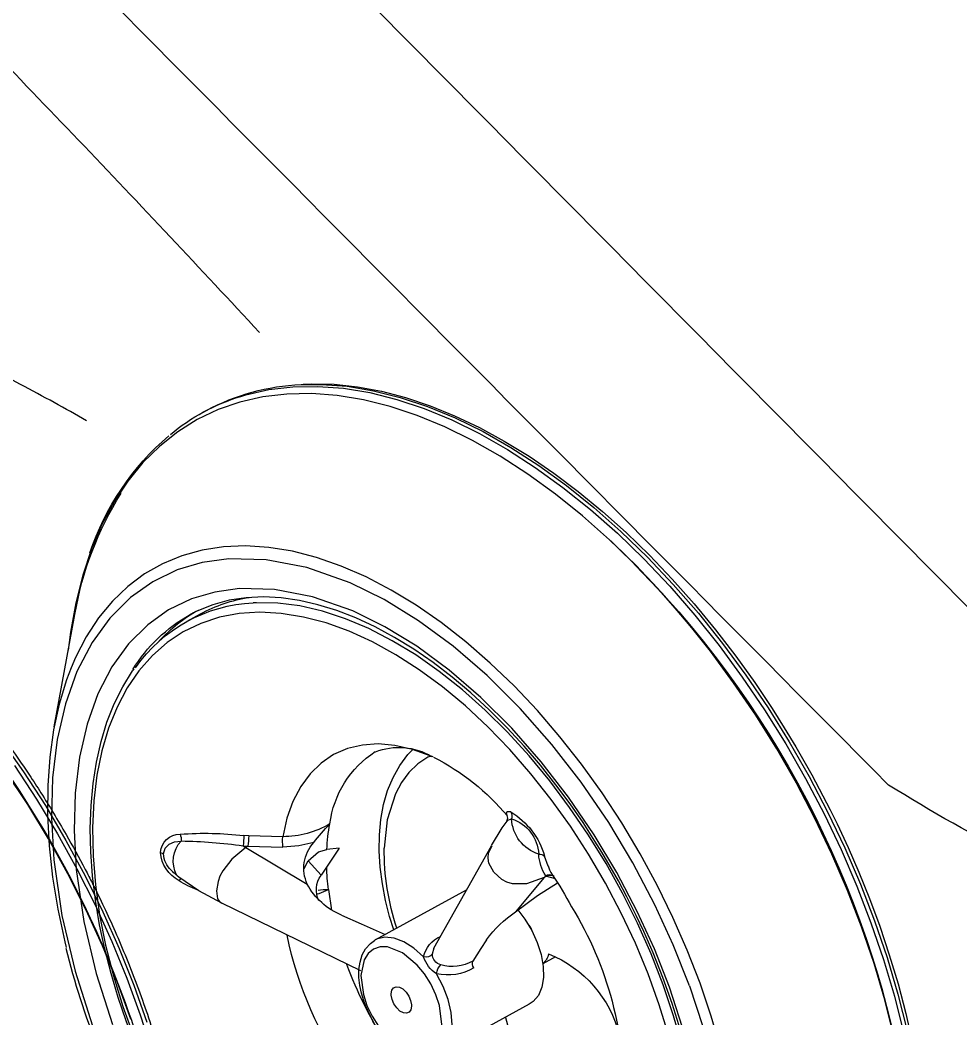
# Model space of a CAD drawing. Extents: x 528 to 612, y 788 to 934.
# Drawn here: x 601.727 to 604.279, y 874.921 to 877.63 of the extents above; entities that cross this region are included whole.
import ezdxf

# ---------------------------------------------------------------- set-up
doc = ezdxf.new("R2010")
doc.units = 0
doc.header["$MEASUREMENT"] = 0
doc.layers.add('1', color=4, linetype='Continuous')
doc.layers.add('JET', color=3, linetype='Continuous')

# ---------------------------------------------------------------- blocks, each defined once
blk = doc.blocks.new('3S-R_1644801-1')
at = {"layer": '1', "color": 3, "linetype": 'Continuous'}
for p, q in [((0.586, 1.5607), (0.5765, 1.5662)), ((-0.5285, 1.2364), (-0.5345, 1.231)), ((0.6165, 0.9931), (0.5805, 1.0139)), ((0.971, 0.6987), (0.921, 1.0049)), ((-0.0595, 0.6396), (-0.054, 0.6418)), ((-0.2644, 0.4846), (-0.265, 0.4841)), ((0.344, 0.4142), (0.4363, 0.4144)), ((0.4363, 0.4144), (0.4492, 0.4151)), ((-0.0731, 0.1207), (-0.2229, 0.4022)), ((0.1899, 0.3866), (0.2234, 0.3821)), ((0.1899, 0.3866), (0.2377, 0.3117)), ((0.4431, 0.3826), (0.2744, 0.2869)), ((0.4377, 0.3865), (0.3429, 0.3859)), ((0.4511, 0.3873), (0.4377, 0.3865)), ((0.4377, 0.3865), (0.4431, 0.3826)), ((0.4511, 0.3873), (0.4431, 0.3826)), ((-0.3786, 0.3504), (-0.3678, 0.3773)), ((0.2736, 0.3505), (0.2377, 0.3117)), ((0.2838, 0.3296), (0.2736, 0.3505)), ((-0.3745, 0.3225), (-0.3979, 0.3173)), ((-0.372, 0.3239), (-0.3745, 0.3225)), ((-0.3745, 0.3225), (-0.3683, 0.3193)), ((-0.372, 0.3239), (-0.3683, 0.3193)), ((-0.3683, 0.3193), (-0.2921, 0.2239)), ((0.6297, 0.3039), (0.6447, 0.3164)), ((0.6369, 0.3084), (0.6447, 0.3164)), ((0.0869, 0.1396), (-0.1581, 0.281)), ((0.2168, 0.2735), (0.2068, 0.2177)), ((0.1238, 0.0546), (0.5055, 0.2299)), ((0.0869, 0.1396), (0.0887, 0.1385)), ((-0.4039, 0.1047), (-0.3696, 0.0849)), ((-0.3353, -0.0258), (-0.1738, -0.119))]:
    blk.add_line(p, q, dxfattribs=at)
at = {"layer": '1', "color": 3, "linetype": 'Continuous', "flags": 128}
for points in [[(0.3212, 1.6422), (0.2661, 1.6439), (0.1963, 1.6401), (0.1245, 1.6298), (0.0511, 1.6132), (-0.0236, 1.5902), (-0.0992, 1.5609), (-0.1756, 1.5255), (-0.2522, 1.4842), (-0.3289, 1.437), (-0.4052, 1.3843), (-0.4809, 1.3262), (-0.5556, 1.263), (-0.629, 1.1949), (-0.7007, 1.1222), (-0.7706, 1.0454), (-0.8382, 0.9646), (-0.9034, 0.8802), (-0.9657, 0.7926), (-1.025, 0.7022), (-1.081, 0.6094), (-1.1334, 0.5145), (-1.182, 0.4179), (-1.2267, 0.3201), (-1.2672, 0.2215), (-1.3034, 0.1226), (-1.335, 0.0236), (-1.362, -0.0749)], [(0.3156, 1.6432), (0.2932, 1.6451), (0.2313, 1.6448), (0.1678, 1.6394), (0.1029, 1.6288), (0.0369, 1.6131), (-0.03, 1.5924), (-0.0975, 1.5668), (-0.1656, 1.5363), (-0.2338, 1.5011), (-0.302, 1.4613), (-0.37, 1.4171), (-0.4375, 1.3687), (-0.5042, 1.3161), (-0.57, 1.2598), (-0.6346, 1.1998), (-0.6978, 1.1365), (-0.7591, 1.0703), (-0.8183, 1.0016), (-0.8748, 0.9313), (-0.9276, 0.861), (-0.9769, 0.7909), (-1.0107, 0.74), (-1.0433, 0.6885), (-1.0882, 0.6134)], [(0.4842, 1.6065), (0.4708, 1.6109), (0.4085, 1.6265), (0.3434, 1.6356), (0.2757, 1.6383), (0.2059, 1.6346), (0.1341, 1.6243), (0.0607, 1.6077), (-0.014, 1.5846), (-0.0897, 1.5554), (-0.166, 1.52), (-0.2426, 1.4787)], [(-1.3266, -0.0904), (-1.2997, 0.0076), (-1.2683, 0.1059), (-1.2323, 0.2043), (-1.1921, 0.3023), (-1.1476, 0.3995), (-1.0993, 0.4955), (-1.0472, 0.5898), (-0.9915, 0.6822), (-0.9326, 0.772), (-0.8706, 0.8591), (-0.8059, 0.943), (-0.7386, 1.0233), (-0.6692, 1.0997), (-0.5978, 1.1719), (-0.5248, 1.2396), (-0.4506, 1.3025), (-0.3754, 1.3602), (-0.2995, 1.4127), (-0.2233, 1.4595), (-0.1471, 1.5006), (-0.0712, 1.5358), (0.004, 1.5649), (0.0783, 1.5878), (0.1512, 1.6043), (0.2226, 1.6145), (0.292, 1.6183), (0.3593, 1.6156), (0.424, 1.6065), (0.486, 1.591), (0.5449, 1.5691), (0.6006, 1.5411), (0.6527, 1.5069), (0.7011, 1.4668), (0.7455, 1.4208), (0.7857, 1.3693), (0.8217, 1.3124), (0.8531, 1.2504), (0.88, 1.1835), (0.9021, 1.112), (0.9194, 1.0363), (0.9319, 0.9566), (0.9369, 0.9077)], [(-0.2426, 1.4787), (-0.3193, 1.4315), (-0.3956, 1.3788), (-0.4713, 1.3207), (-0.546, 1.2574), (-0.6194, 1.1894), (-0.6912, 1.1167), (-0.761, 1.0398), (-0.8287, 0.959), (-0.8938, 0.8747), (-0.9561, 0.7871), (-1.0154, 0.6967), (-1.0714, 0.6038), (-1.1238, 0.5089), (-1.1725, 0.4124), (-1.2171, 0.3146), (-1.2576, 0.216), (-1.2938, 0.117), (-1.3254, 0.0181), (-1.3525, -0.0804)], [(-0.7973, 0.0419), (-0.7607, 0.1305), (-0.7199, 0.2183), (-0.6753, 0.3048), (-0.627, 0.3895), (-0.5752, 0.472), (-0.5203, 0.5519), (-0.4626, 0.6287), (-0.4022, 0.7021), (-0.3396, 0.7717), (-0.2751, 0.8371), (-0.209, 0.8979), (-0.1417, 0.9539), (-0.0734, 1.0048), (-0.0046, 1.0502), (0.0643, 1.09), (0.1331, 1.124), (0.2013, 1.1519), (0.2687, 1.1737), (0.3348, 1.1892), (0.3993, 1.1983), (0.4619, 1.201), (0.5222, 1.1972), (0.58, 1.1871), (0.6349, 1.1706), (0.6867, 1.1478), (0.735, 1.1189), (0.7796, 1.084), (0.8204, 1.0432), (0.857, 0.9969), (0.8893, 0.9452), (0.9171, 0.8884), (0.9285, 0.8602)], [(-0.7684, 0.0343), (-0.7223, 0.1439), (-0.6699, 0.252), (-0.6079, 0.3639), (-0.5398, 0.4721), (-0.463, 0.5796), (-0.3812, 0.6808), (-0.2931, 0.7767), (-0.2015, 0.8638), (-0.1074, 0.9414), (-0.0116, 1.0085), (0.0827, 1.0635), (0.1765, 1.1072), (0.2944, 1.1461), (0.405, 1.1649), (0.5068, 1.165), (0.5788, 1.1534), (0.6462, 1.1318), (0.7121, 1.0982), (0.7717, 1.054), (0.8264, 0.997), (0.8731, 0.9294), (0.9121, 0.8502), (0.9418, 0.7616), (0.9619, 0.6644), (0.9722, 0.5598), (0.9726, 0.4512), (0.9636, 0.3376), (0.9383, 0.1869), (0.8993, 0.0366), (0.8485, -0.1102)], [(-0.7145, 0.0295), (-0.6716, 0.1318), (-0.6227, 0.2327), (-0.5648, 0.3372), (-0.5012, 0.4381), (-0.4296, 0.5385), (-0.3531, 0.633), (-0.2709, 0.7224), (-0.1854, 0.8038), (-0.0976, 0.8762), (-0.0082, 0.9388), (0.0798, 0.9901), (0.1674, 1.0309), (0.2775, 1.0672), (0.3807, 1.0848), (0.4758, 1.085), (0.5429, 1.0741), (0.6058, 1.0539), (0.6673, 1.0226), (0.7229, 0.9813), (0.7741, 0.9281), (0.8177, 0.865), (0.8541, 0.7911), (0.8818, 0.7083), (0.9005, 0.6177), (0.9101, 0.52), (0.9105, 0.4187), (0.9021, 0.3126), (0.8785, 0.1719), (0.8421, 0.0317), (0.7947, -0.1054)], [(-0.5698, 0.3141), (-0.5232, 0.391), (-0.5036, 0.4212), (-0.4701, 0.4705), (-0.434, 0.5202), (-0.3941, 0.5717), (-0.3512, 0.6233), (-0.3058, 0.6741), (-0.2582, 0.7234), (-0.209, 0.7707), (-0.1583, 0.8154), (-0.1065, 0.8571), (-0.0539, 0.8956), (-0.0009, 0.9305), (0.0523, 0.9617), (0.1055, 0.989), (0.1583, 1.0121), (0.2106, 1.0311), (0.2622, 1.0458), (0.3128, 1.0562), (0.3623, 1.0622), (0.4107, 1.0636), (0.4578, 1.0604), (0.5035, 1.0524), (0.5479, 1.0394), (0.5908, 1.0209), (0.6005, 1.0152)], [(-0.7532, -0.1322), (-0.7275, -0.0487), (-0.6973, 0.0349), (-0.6628, 0.1181), (-0.6241, 0.2004), (-0.5815, 0.2813), (-0.5353, 0.3604), (-0.4857, 0.4371), (-0.433, 0.511), (-0.3775, 0.5817), (-0.3196, 0.6487), (-0.2597, 0.7116), (-0.198, 0.77), (-0.135, 0.8236), (-0.071, 0.8721), (-0.0064, 0.9152), (0.0583, 0.9526), (0.1229, 0.9841), (0.1869, 1.0094), (0.2499, 1.0286), (0.3116, 1.0414), (0.3716, 1.0477), (0.4294, 1.0475), (0.4378, 1.047)], [(0.8607, 0.4268), (0.8575, 0.3506), (0.8493, 0.2721), (0.8361, 0.1916), (0.818, 0.1097), (0.7951, 0.0269), (0.7676, -0.0563), (0.7355, -0.1393)], [(-0.7154, -0.1026), (-0.6878, -0.0194), (-0.6558, 0.0637), (-0.6195, 0.1461), (-0.5791, 0.2274), (-0.5349, 0.3071), (-0.4871, 0.3847), (-0.4361, 0.4596), (-0.3822, 0.5315), (-0.3256, 0.5999), (-0.2669, 0.6643), (-0.2062, 0.7244), (-0.144, 0.7798), (-0.0806, 0.8302), (-0.0166, 0.8752), (0.0479, 0.9146), (0.1122, 0.9481), (0.1762, 0.9755), (0.2392, 0.9967), (0.3011, 1.0115), (0.3614, 1.0199), (0.4196, 1.0217), (0.4755, 1.017), (0.5288, 1.0058), (0.579, 0.9881), (0.6259, 0.9642), (0.6692, 0.934), (0.7086, 0.8979), (0.7439, 0.8559), (0.7748, 0.8085), (0.8012, 0.7559), (0.823, 0.6983), (0.8398, 0.6363), (0.8518, 0.57), (0.8588, 0.5001), (0.8607, 0.4268)], [(0.6002, 1.016), (0.6067, 1.0124), (0.6087, 1.0112)], [(0.6238, -0.3749), (0.667, -0.2961), (0.6832, -0.2641), (0.7088, -0.2106), (0.7335, -0.1548), (0.7578, -0.0947), (0.7806, -0.0319), (0.8014, 0.0326), (0.8199, 0.0983), (0.8355, 0.1646), (0.8482, 0.2308), (0.8577, 0.2966), (0.8639, 0.3616), (0.8667, 0.4253), (0.866, 0.4874), (0.8618, 0.5476), (0.854, 0.6057), (0.8427, 0.6613), (0.8277, 0.7143), (0.8091, 0.7644), (0.7869, 0.8113), (0.7611, 0.8549), (0.7574, 0.8598)], [(0.9285, 0.8602), (0.9403, 0.8268), (0.9587, 0.7607), (0.9723, 0.6905), (0.981, 0.6165), (0.9848, 0.5391), (0.9835, 0.4588), (0.9773, 0.3759), (0.9661, 0.2909), (0.9501, 0.2042), (0.9293, 0.1162), (0.9252, 0.1008)], [(-0.054, 0.6418), (-0.0514, 0.6428), (-0.0027, 0.659), (0.0447, 0.6686), (0.0902, 0.6715), (0.1333, 0.6677), (0.1736, 0.6571), (0.2107, 0.64), (0.244, 0.6164), (0.2733, 0.5868), (0.2981, 0.5513), (0.3184, 0.5104), (0.3337, 0.4645), (0.344, 0.4142)], [(0.0372, 0.1683), (0.049, 0.2039), (0.0611, 0.2477), (0.0706, 0.2922), (0.0774, 0.337), (0.081, 0.3813), (0.0815, 0.4247), (0.0785, 0.4668), (0.072, 0.5072), (0.062, 0.5455), (0.0482, 0.5814), (0.0306, 0.6145), (0.0092, 0.6444), (-0.0034, 0.6576)], [(-0.0538, 0.6416), (-0.0447, 0.6383), (-0.0181, 0.6196), (0.0052, 0.5962), (0.0248, 0.5688), (0.0409, 0.5373), (0.0615, 0.4666), (0.0679, 0.3896)], [(-1.0882, 0.6134), (-1.14, 0.5197), (-1.1596, 0.4819), (-1.1908, 0.4187), (-1.2213, 0.3526), (-1.2519, 0.2815), (-1.2814, 0.207), (-1.3091, 0.1301), (-1.3347, 0.0516), (-1.3576, -0.0281), (-1.3778, -0.1083)], [(-0.2733, 0.4949), (-0.2649, 0.4953), (-0.261, 0.492), (-0.2626, 0.4863), (-0.2644, 0.4846)], [(-0.264, 0.4695), (-0.2658, 0.4725), (-0.2759, 0.4765)], [(-0.2634, 0.4698), (-0.266, 0.4777), (-0.2635, 0.4849)], [(-0.2232, 0.4028), (-0.2514, 0.4512), (-0.2638, 0.4696)], [(-0.3683, 0.3193), (-0.3206, 0.3012), (-0.2824, 0.2998), (-0.2666, 0.304), (-0.2528, 0.3109), (-0.2311, 0.3304), (-0.2174, 0.3549), (-0.2148, 0.3684), (-0.2156, 0.3828), (-0.225, 0.4023)], [(0.2736, 0.3505), (0.2456, 0.3755), (0.2234, 0.3821)], [(0.2595, 0.4), (0.2993, 0.3904), (0.3429, 0.3859)], [(0.4431, 0.3826), (0.4806, 0.3499), (0.5045, 0.3184), (0.512, 0.3035), (0.5169, 0.2892), (0.5205, 0.2632), (0.5169, 0.2421), (0.512, 0.2344), (0.5054, 0.2301)], [(0.6661, 0.3603), (0.6625, 0.3764), (0.6521, 0.3875), (0.637, 0.3937), (0.619, 0.3965)], [(0.6746, 0.3645), (0.6698, 0.3627), (0.6661, 0.3603)], [(-0.7472, -0.087), (-0.723, -0.0152), (-0.6963, 0.055), (-0.6682, 0.1213), (-0.6418, 0.1783), (-0.62, 0.2219), (-0.5937, 0.2716), (-0.5698, 0.3141)], [(-0.2921, 0.2239), (-0.351, 0.2695), (-0.4047, 0.3057)], [(0.5056, 0.2299), (0.5681, 0.262), (0.6238, 0.2982)], [(0.6295, 0.3041), (0.6285, 0.3025), (0.6234, 0.2987)], [(0.2462, 0.2612), (0.2414, 0.2626), (0.2168, 0.2735)], [(0.619, 0.2953), (0.6191, 0.295), (0.6191, 0.2949)], [(-0.2983, 0.2296), (-0.3183, 0.205), (-0.3375, 0.1749), (-0.353, 0.1427), (-0.3642, 0.11), (-0.3705, 0.078), (-0.3718, 0.048), (-0.368, 0.0213), (-0.3592, -0.001), (-0.3458, -0.0181), (-0.3353, -0.0258)], [(0.1795, 0.205), (0.126, 0.1827), (0.0604, 0.1549)], [(-0.3293, 0.1887), (-0.336, 0.1791), (-0.3409, 0.1685)], [(-0.2151, 0.1469), (-0.2007, 0.1229), (-0.1792, 0.0882)], [(-0.0455, 0.0964), (-0.0188, 0.1196), (0.0087, 0.1364), (0.0357, 0.1458), (0.0609, 0.1476), (0.0831, 0.1416), (0.0869, 0.1396)], [(0.0941, -0.0691), (0.1092, -0.039), (0.1142, -0.0265), (0.121, -0.0059), (0.1259, 0.0151), (0.1288, 0.0368), (0.1291, 0.0582), (0.1267, 0.0788), (0.1211, 0.098), (0.1123, 0.1153), (0.0998, 0.13), (0.0888, 0.1377)], [(-0.0692, 0.1051), (-0.0737, 0.1217), (-0.074, 0.1222)], [(0.0122, 0.1067), (0.0532, 0.1214), (0.0731, 0.1209), (0.0909, 0.1145), (0.1054, 0.1023), (0.1157, 0.0852), (0.1236, 0.0424), (0.1157, -0.0094), (0.1054, -0.0384), (0.0909, -0.0673), (0.0731, -0.0943), (0.0532, -0.1178), (0.0122, -0.1504)], [(0.0122, -0.1504), (-0.0288, -0.1651), (-0.0487, -0.1647), (-0.0665, -0.1582), (-0.081, -0.146), (-0.0913, -0.129), (-0.0992, -0.0861), (-0.0913, -0.0343), (-0.081, -0.0053), (-0.0665, 0.0236), (-0.0487, 0.0506), (-0.0288, 0.074), (0.0122, 0.1067)], [(-0.8574, -0.136), (-0.8296, -0.0471), (-0.7973, 0.0419)], [(-0.7684, 0.0343), (-0.8076, -0.0759)], [(-0.7619, -0.1076), (-0.7145, 0.0295)], [(-0.0903, -0.1673), (-0.1006, -0.1597), (-0.115, -0.1409), (-0.124, -0.116), (-0.127, -0.0861), (-0.124, -0.0528), (-0.115, -0.0176), (-0.1006, 0.0178), (-0.0815, 0.0517)], [(0.04, -0.0058), (0.0385, 0.0039), (0.0339, 0.0108), (0.027, 0.0139), (0.0183, 0.013), (0.009, 0.0082), (0, 0), (-0.0076, -0.0107), (-0.013, -0.0226), (-0.0155, -0.0345), (-0.0156, -0.0379), (-0.0141, -0.0477), (-0.0095, -0.0545), (-0.0026, -0.0576), (0.0061, -0.0568), (0.0154, -0.0519), (0.0244, -0.0437), (0.032, -0.033), (0.0374, -0.0211), (0.0399, -0.0093), (0.04, -0.0058)], [(-0.2715, -0.0626), (-0.284, -0.1066), (-0.3067, -0.1569), (-0.3364, -0.2041), (-0.3713, -0.2455), (-0.4096, -0.2787), (-0.4491, -0.302), (-0.4875, -0.314), (-0.5228, -0.314), (-0.553, -0.3021), (-0.5763, -0.2788), (-0.5916, -0.2456), (-0.5973, -0.208)]]:
    blk.add_lwpolyline(points, dxfattribs=at)
at = {"layer": '1', "color": 3, "linetype": 'Continuous'}
for centre, radius, start, end in [((0.2832, 1.0472), 0.5962, 60.5296, 86.3407), ((0.3076, 1.0784), 0.5569, 49.0067, 71.5053), ((0.1981, 0.9599), 0.7182, 17.2449, 48.1724), ((0.0286, 0.874), 0.902, 8.3428, 30.8324), ((1.2631, -0.744), 2.6706, 132.3072, 167.6982), ((1.3052, -0.7707), 2.7186, 132.4152, 158.9637), ((0.3779, 0.6612), 0.4067, 60.1242, 79.9235), ((0.4108, 0.6368), 0.4111, 33.5366, 86.2356), ((0.3797, 0.6682), 0.4116, 40.9512, 59.8518), ((0.3901, 0.6403), 0.4305, 30.5841, 59.4946), ((0.0308, 0.4866), 0.1768, 67.7987, 119.1662), ((-0.0563, 0.4234), 0.2745, 5.9299, 55.8355), ((0.2149, 0.0652), 0.6366, 115.6645, 138.8808), ((-0.1743, 0.3186), 0.2022, 119.2897, 163.1212), ((-0.2569, 0.4832), 0.0202, 144.3471, 199.2608), ((-0.3819, 0.484), 0.1062, 286.428, 355.9828), ((-0.2453, 0.3742), 0.1068, 106.6465, 175.7645), ((-0.2776, 0.3699), 0.5011, 1.4009, 9.3993), ((0.35, 0.669), 0.2549, 238.4778, 268.6536), ((-0.2635, 0.0115), 0.6515, 36.6101, 42.5116), ((0.0891, 0.4106), 0.255, 354.4353, 0.7973), ((0.8215, 0.4211), 0.3853, 180.9853, 185.146), ((0.5343, -0.5026), 0.9217, 84.4893, 95.2933), ((0.7303, 0.4197), 0.2811, 180.9302, 186.6246), ((0.656, 0.3984), 0.037, 153.7617, 182.9885), ((0.6225, 0.3626), 0.0522, 2.1058, 89.6528), ((-0.4761, 0.3926), 0.1247, 326.5926, 355.1774), ((-0.3552, 0.3644), 0.018, 79.1034, 134.3334), ((-0.6025, 0.3987), 0.6704, 340.3331, 359.2155), ((0.1813, 0.3321), 0.1035, 334.0741, 40.9546), ((0.607, -0.9165), 1.3131, 89.4775, 96.8214), ((0.5594, 0.3429), 0.0802, 331.0422, 41.9157), ((0.5792, 0.3741), 0.0959, 297.0171, 354.2466), ((0.6051, 0.3629), 0.0611, 310.4466, 357.536), ((0.5733, -0.3391), 1.1715, 145.2279, 150.285), ((-0.3855, 0.308), 0.0182, 52.7327, 119.0037), ((-0.3831, 0.3086), 0.0189, 53.8422, 122.6257), ((-0.4604, 0.3786), 0.0865, 325.2291, 340.9964), ((-0.4727, 0.3715), 0.6964, 351.9142, 357.0101), ((0.1811, 0.2732), 0.0684, 333.4348, 34.1746), ((0.1146, 0.3763), 0.1831, 290.751, 330.7838), ((0.2238, 0.1854), 0.0884, 76.1943, 94.5474), ((0.5061, 0.4711), 0.2165, 287.9392, 302.6042), ((0.7459, 0.365), 0.1449, 208.9507, 211.7999), ((0.3567, -0.2757), 0.9533, 147.1401, 180.8112), ((-0.4824, -0.0435), 0.3282, 35.4548, 54.5686), ((1.0361, -0.6817), 2.4355, 158.6454, 168.1808), ((-0.6663, 0.374), 1.018, 299.3828, 347.125), ((-0.123, 0.0814), 0.0789, 11.0049, 65.5685), ((-0.27, -0.1903), 0.3234, 110.7241, 164.6096), ((-0.3413, 0.1185), 0.0436, 188.395, 229.7036), ((-0.2009, 0.0823), 0.0224, 325.6956, 15.112), ((-0.1216, 0.182), 0.1101, 238.4371, 285.1694), ((-0.0999, 0.1056), 0.0307, 283.4084, 359.0023), ((-0.1283, 0.1262), 0.088, 302.1802, 340.2307), ((-0.051, 0.1182), 0.0225, 215.9024, 284.1207), ((-1.172, 0.6728), 2.1746, 329.7514, 344.6602), ((-0.1096, 0.1858), 0.137, 237.9289, 281.8485), ((-0.796, 0.4453), 1.0285, 312.0312, 338.6694), ((-0.1272, 0.0448), 0.0463, 8.5576, 41.9226), ((-0.0729, 0.0072), 0.1836, 272.9282, 335.4432)]:
    blk.add_arc(centre, radius, start, end, dxfattribs=at)
blk = doc.blocks.new('3Dir_1645101')
at = {"layer": '1', "color": 3, "linetype": 'Continuous', "lineweight": 25, "flags": 128}
for points in [[(0.4788, -1.1605), (0.3743, -1.1784), (0.2681, -1.1924), (0.1605, -1.2022), (0.052, -1.2079), (-0.057, -1.2095), (-0.1658, -1.2069), (-0.2742, -1.2001)], [(-0.2755, -1.228), (-0.1666, -1.2348), (-0.057, -1.2374), (0.0525, -1.2359), (0.1617, -1.2301), (0.2699, -1.2202), (0.3768, -1.2062), (0.4819, -1.1882), (0.5846, -1.1661)], [(-1.2154, -0.9683), (-1.1353, -1.0115), (-1.0505, -1.0516), (-0.9613, -1.0884), (-0.8681, -1.1217), (-0.7713, -1.1513), (-0.6713, -1.1772), (-0.5685, -1.1992), (-0.4635, -1.2173), (-0.3566, -1.2313), (-0.2484, -1.2412), (-0.1392, -1.2469), (-0.0296, -1.2485), (0.0799, -1.2459), (0.1888, -1.2391), (0.2968, -1.2282), (0.4033, -1.2131), (0.5078, -1.1941)]]:
    blk.add_lwpolyline(points, dxfattribs=at)
at = {"layer": '1', "color": 3, "linetype": 'Continuous', "lineweight": 25}
for centre, radius, start, end in [((-0.0413, 1.507), 2.7176, 252.3947, 278.9687), ((0.0165, 1.2295), 2.4345, 278.6421, 288.193)]:
    blk.add_arc(centre, radius, start, end, dxfattribs=at)
for points, knots in [([(-1.6369, -0.5562), (-1.6322, -0.5662), (-1.6188, -0.5944), (-1.5907, -0.6398), (-1.5531, -0.6923), (-1.5101, -0.7433), (-1.4621, -0.7927), (-1.4092, -0.8403), (-1.3517, -0.886), (-1.2898, -0.9295), (-1.2237, -0.9708), (-1.1536, -1.0098), (-1.0798, -1.0462), (-1.0025, -1.08), (-0.9222, -1.1111), (-0.839, -1.1394), (-0.7534, -1.1647), (-0.6658, -1.187), (-0.5768, -1.2062), (-0.4871, -1.2223), (-0.3984, -1.235), (-0.3137, -1.2444), (-0.2398, -1.2504), (-0.1732, -1.2541), (-0.1099, -1.2564), (-0.0658, -1.2567), (-0.0433, -1.2569)], [0, 0, 0, 0, 0.024508, 0.069821, 0.115153, 0.160495, 0.205837, 0.251171, 0.296491, 0.341791, 0.387062, 0.432299, 0.477493, 0.522635, 0.567708, 0.612692, 0.657552, 0.702232, 0.746635, 0.790575, 0.83364, 0.874727, 0.911273, 0.938202, 0.968486, 1, 1, 1, 1]), ([(-0.0433, -1.2569), (-0.0073, -1.2565), (0.043, -1.256), (0.1169, -1.2525), (0.1793, -1.2485), (0.2533, -1.2417), (0.3302, -1.2325), (0.4098, -1.2206), (0.4907, -1.206), (0.572, -1.1886), (0.6529, -1.1684), (0.7329, -1.1454), (0.8114, -1.1196), (0.888, -1.0912), (0.9621, -1.0602), (1.0336, -1.0267), (1.1021, -0.9907), (1.1672, -0.9525), (1.2288, -0.912), (1.2866, -0.8695), (1.3403, -0.8249), (1.3898, -0.7785), (1.4349, -0.7303), (1.4755, -0.6805), (1.5109, -0.629), (1.5351, -0.589), (1.5458, -0.566), (1.5481, -0.561)], [0, 0, 0, 0, 0.050619, 0.070789, 0.104284, 0.138962, 0.176076, 0.214721, 0.254532, 0.295218, 0.336572, 0.378444, 0.42072, 0.463314, 0.506163, 0.549216, 0.592439, 0.635806, 0.679299, 0.722911, 0.76664, 0.810494, 0.85449, 0.898653, 0.94302, 0.98764, 1, 1, 1, 1])]:
    blk.add_open_spline(points, degree=3, knots=knots, dxfattribs=at)
blk = doc.blocks.new('Pillow Retg')
at = {"layer": '1'}
for points in [[(-5.0041, -1.0959), (1.1424, 4.9681)], [(-4.9305, -0.3318), (0.4282, 4.9705)], [(-4.9942, -1.4475), (-5.1842, -1.0249), (-4.9305, -0.3318)]]:
    blk.add_spline(points, degree=3, dxfattribs=at)
blk = doc.blocks.new('2018 FLASH')
at = {"layer": '1', "linetype": 'Continuous', "lineweight": 25}
blk.add_open_spline([(71.8233, 74.4492), (71.8597, 74.4155), (71.934, 74.3466), (72.0459, 74.2422), (72.1591, 74.1359), (72.2719, 74.0292), (72.3844, 73.9221), (72.4965, 73.8147), (72.6083, 73.7069), (72.7197, 73.5987), (72.8308, 73.4901), (72.9416, 73.3812), (73.052, 73.2718), (73.2109, 73.1135), (73.4175, 72.9053), (73.6707, 72.6462), (73.9219, 72.3852), (74.1693, 72.1241), (74.3324, 71.9495), (74.4127, 71.8627)], degree=3, knots=[0.2865106, 0.2865106, 0.2865106, 0.2865106, 0.3036098, 0.3214583, 0.3393071, 0.3571565, 0.3750068, 0.3928582, 0.410711, 0.4285655, 0.446422, 0.4642806, 0.4821418, 0.5000058, 0.541657, 0.5832998, 0.6249378, 0.6665744, 0.7073457, 0.7073457, 0.7073457, 0.7073457], dxfattribs=at)
at = {"layer": '1'}
for points, knots in [([(73.9428, 71.6236), (73.886, 71.6563), (73.6413, 71.7897), (73.2352, 71.9901), (73.0243, 71.696), (73.0124, 71.5839), (73.0133, 71.5442)], [3.176832, 3.176832, 3.176832, 3.176832, 3.374945, 3.991167, 4.210185, 4.328552, 4.328552, 4.328552, 4.328552]), ([(71.9162, 71.401), (71.9071, 71.4043), (71.81, 71.4386), (71.5969, 71.4846), (71.3107, 71.2208), (71.4868, 70.5163), (71.9383, 69.7552), (72.5712, 68.8981), (73.1821, 68.2354), (73.7036, 67.7653), (74.3365, 67.5125), (74.5835, 67.8239), (74.6222, 68.2197), (74.5205, 68.5234), (74.4451, 68.7487)], [3.744708, 3.744708, 3.744708, 3.744708, 3.773411, 4.046879, 4.357181, 4.741157, 6.043463, 7.076971, 7.927093, 8.701511, 9.318719, 9.538315, 9.782644, 10.485168, 10.485168, 10.485168, 10.485168])]:
    blk.add_open_spline(points, degree=3, knots=knots, dxfattribs=at)
at = {"layer": 'JET', "rotation": 90.06675561673721}
blk.add_blockref('Pillow Retg', (75.7828, 75.5644), dxfattribs=at)
at = {"layer": 'JET', "xscale": -1}
for name, p, rotation in [('3Dir_1645101', (72.8185, 69.8382), 119.8038135133842), ('3S-R_1644801-1', (74.8104, 70.0728), 358.7393020850778)]:
    blk.add_blockref(name, p, dxfattribs=dict(at, rotation=rotation))

msp = doc.modelspace()

# ---------------------------------------------------------------- block references
at = {"layer": '1'}
msp.add_blockref('2018 FLASH', (527.9647, 804.9191), dxfattribs=at)

doc.saveas('drawing.dxf')
